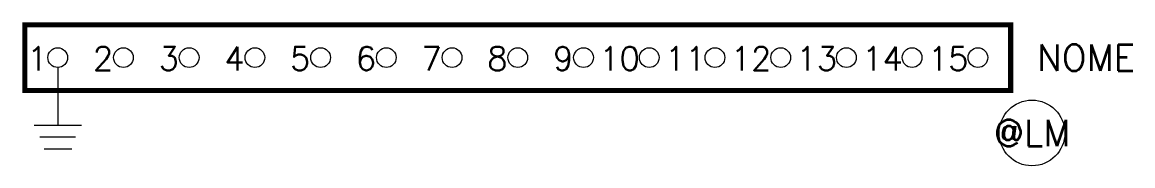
# Model space of a CAD drawing. Header units: millimetres. Extents: x -0.2 to 84.3, y -10.7 to 0.2.
import ezdxf
from ezdxf.enums import TextEntityAlignment as Align

# ---------------------------------------------------------------- set-up
doc = ezdxf.new("R2010")
doc.units = ezdxf.units.MM
doc.header["$LTSCALE"] = 10
doc.styles.add('romans', font='romans.shx', dxfattribs={"width": 0.9})

msp = doc.modelspace()

# ---------------------------------------------------------------- linework, layer by layer
at = {"color": 7, "linetype": 'Continuous'}
for p, q in [((2.5, -3.25), (2.5, -7.662)), ((4.3, -7.662), (0.7, -7.662)), ((3.846, -8.562), (1.135, -8.562)), ((3.57, -9.462), (1.458, -9.462))]:
    msp.add_line(p, q, dxfattribs=at)
at = {"color": 5, "const_width": 0.4}
msp.add_lwpolyline([(0, -5), (0, 0), (75, 0), (75, -5)], close=True, dxfattribs=at)
at = {"color": 7}
for centre, radius in [((2.5, -2.5), 0.75), ((7.5, -2.5), 0.75), ((12.5, -2.5), 0.75), ((17.5, -2.5), 0.75), ((22.5, -2.5), 0.75), ((27.5, -2.5), 0.75), ((32.5, -2.5), 0.75), ((37.5, -2.5), 0.75), ((42.5, -2.5), 0.75), ((47.5, -2.5), 0.75), ((52.5, -2.5), 0.75), ((57.5, -2.5), 0.75), ((62.5, -2.5), 0.75), ((67.5, -2.5), 0.75), ((72.5, -2.5), 0.75), ((76.617, -8.238), 2.5)]:
    msp.add_circle(centre, radius, dxfattribs=at)

# ---------------------------------------------------------------- texts
at = {"color": 7, "style": 'romans', "flags": 4}
for tag, text, p in [('1', '1', (0.95, -1.669)), ('2', '2', (5.95, -1.669)), ('3', '3', (10.95, -1.669)), ('4', '4', (15.95, -1.669)), ('5', '5', (20.95, -1.669)), ('6', '6', (25.95, -1.669)), ('7', '7', (30.95, -1.669)), ('8', '8', (35.95, -1.669)), ('9', '9', (40.95, -1.669)), ('10', '10', (45.246, -1.669)), ('11', '11', (50.246, -1.669)), ('12', '12', (55.246, -1.669)), ('13', '13', (60.246, -1.669)), ('14', '14', (65.246, -1.669)), ('15', '15', (70.246, -1.669))]:
    msp.add_attdef(tag, text=text, height=1.8, dxfattribs=at).set_placement(p, align=Align.TOP_CENTER)
msp.add_attdef('NOME', text='NOME', height=2, dxfattribs=at).set_placement((77, -2.5), align=Align.MIDDLE_LEFT)
msp.add_attdef('@LM', text='@LM', height=2, dxfattribs=at).set_placement((76.617, -8.238), align=Align.MIDDLE_CENTER)

doc.saveas('drawing.dxf')
